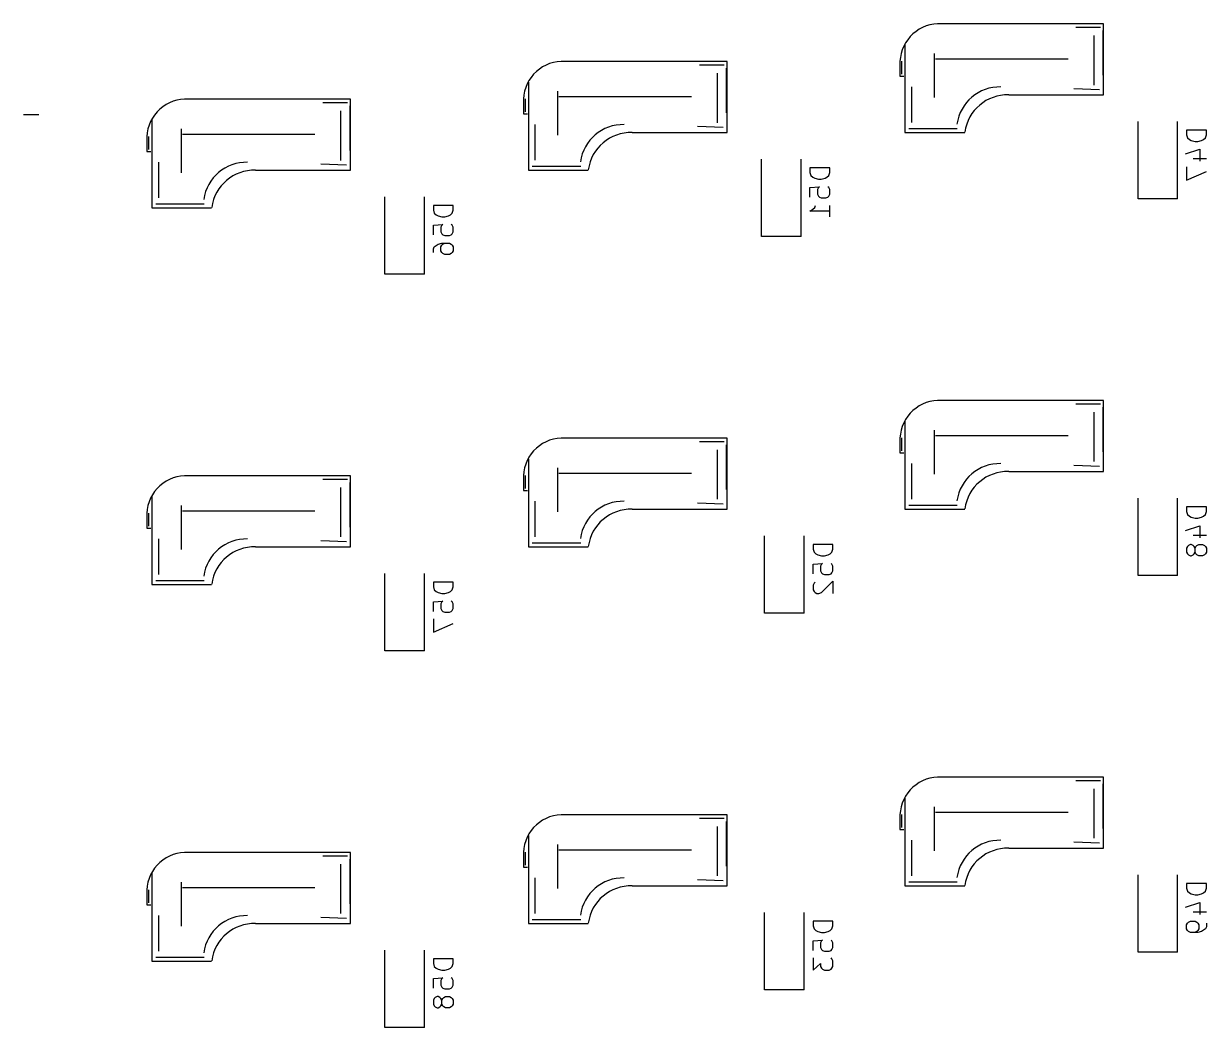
# Model space of a CAD drawing. Extents: x 83 to 346, y -162 to -57.
# Drawn here: x 91.5 to 151.4, y -107.7 to -57 of the extents above; entities that cross this region are included whole.
import ezdxf

# ---------------------------------------------------------------- set-up
doc = ezdxf.new("R2010")
doc.units = 0
doc.layers.add('BLACK', color=7, linetype='CONTINUOUS')

msp = doc.modelspace()

# ---------------------------------------------------------------- linework, layer by layer
at = {"layer": 'BLACK', "linetype": 'CONTINUOUS'}
for p, q in [((146.157, -56.9762), (137.957, -56.9762)), ((146.007, -57.1762), (144.757, -57.1762)), ((146.137, -59.5762), (146.137, -57.3262)), ((146.157, -60.5762), (146.157, -56.9762)), ((136.107, -58.0262), (136.107, -62.4762)), ((145.657, -57.5762), (145.657, -60.0762)), ((137.587, -58.4762), (137.587, -60.7162)), ((127.107, -58.8812), (118.907, -58.8812)), ((126.957, -59.0812), (125.707, -59.0812)), ((127.107, -62.4812), (127.107, -58.8812)), ((135.857, -58.8762), (135.857, -59.6262)), ((135.957, -59.5262), (135.957, -58.8762)), ((144.357, -58.7762), (137.657, -58.7762)), ((126.607, -59.4812), (126.607, -61.9812)), ((127.087, -61.4812), (127.087, -59.2312)), ((135.857, -59.6262), (136.057, -59.6262)), ((117.057, -59.9312), (117.057, -64.3812)), ((118.537, -60.3812), (118.537, -62.6212)), ((136.457, -61.9762), (136.457, -60.1762)), ((145.957, -60.3262), (144.657, -60.2762)), ((108.057, -60.7862), (99.8574, -60.7862)), ((107.907, -60.9862), (106.657, -60.9862)), ((108.057, -64.3862), (108.057, -60.7862)), ((116.807, -60.7812), (116.807, -61.5312)), ((116.907, -61.4312), (116.907, -60.7812)), ((125.307, -60.6812), (118.607, -60.6812)), ((141.357, -60.5762), (146.157, -60.5762)), ((92.2887, -61.5783), (91.5268, -61.5783)), ((107.557, -61.3862), (107.557, -63.8862)), ((108.037, -63.3862), (108.037, -61.1362)), ((116.807, -61.5312), (117.007, -61.5312)), ((98.0074, -61.8362), (98.0074, -66.2862)), ((117.407, -63.8812), (117.407, -62.0812)), ((126.907, -62.2312), (125.607, -62.1812)), ((147.901, -65.8262), (147.901, -61.9262)), ((149.901, -65.8262), (149.901, -61.9262)), ((97.7574, -62.6862), (97.7574, -63.4362)), ((97.8574, -63.3362), (97.8574, -62.6862)), ((99.4874, -62.2862), (99.4874, -64.5262)), ((106.257, -62.5862), (99.5574, -62.5862)), ((122.307, -62.4812), (127.107, -62.4812)), ((136.107, -62.4762), (139.137, -62.4762)), ((136.307, -62.2762), (138.757, -62.2762)), ((151.354, -62.3619), (150.354, -62.3619)), ((150.354, -62.3619), (150.354, -62.6)), ((150.354, -62.6), (150.401, -62.7429)), ((150.401, -62.7429), (150.496, -62.8381)), ((151.211, -62.8381), (151.306, -62.7429)), ((151.306, -62.7429), (151.354, -62.6)), ((151.354, -62.6), (151.354, -62.3619)), ((150.306, -63.5524), (151.02, -63.3143)), ((150.496, -62.8381), (150.592, -62.8857)), ((150.592, -62.8857), (150.782, -62.9333)), ((150.782, -62.9333), (150.925, -62.9333)), ((150.925, -62.9333), (151.115, -62.8857)), ((151.02, -63.3143), (151.02, -63.9333)), ((151.115, -62.8857), (151.211, -62.8381)), ((97.7574, -63.4362), (97.9574, -63.4362)), ((98.3574, -65.7862), (98.3574, -63.9862)), ((128.851, -67.7312), (128.851, -63.8312)), ((130.851, -67.7312), (130.851, -63.8312)), ((150.687, -63.7905), (151.354, -63.7905)), ((103.257, -64.3862), (108.057, -64.3862)), ((107.857, -64.1362), (106.557, -64.0862)), ((117.057, -64.3812), (120.087, -64.3812)), ((117.257, -64.1812), (119.707, -64.1812)), ((132.304, -64.2669), (131.304, -64.2669)), ((131.304, -64.2669), (131.304, -64.505)), ((131.304, -64.505), (131.351, -64.6479)), ((132.256, -64.6479), (132.304, -64.505)), ((132.304, -64.505), (132.304, -64.2669)), ((150.354, -64.2191), (150.354, -64.8857)), ((150.354, -64.8857), (151.354, -64.4572)), ((131.351, -64.6479), (131.446, -64.7431)), ((131.446, -64.7431), (131.542, -64.7907)), ((131.542, -64.7907), (131.732, -64.8383)), ((131.732, -64.8383), (131.875, -64.8383)), ((131.875, -64.8383), (132.065, -64.7907)), ((132.065, -64.7907), (132.161, -64.7431)), ((132.161, -64.7431), (132.256, -64.6479)), ((109.801, -69.6362), (109.801, -65.7362)), ((111.801, -69.6362), (111.801, -65.7362)), ((131.304, -65.2669), (131.78, -65.2193)), ((131.304, -65.7431), (131.304, -65.2669)), ((131.732, -65.2669), (131.684, -65.3622)), ((131.684, -65.3622), (131.684, -65.6003)), ((131.684, -65.6003), (131.732, -65.6955)), ((131.78, -65.2193), (131.732, -65.2669)), ((131.732, -65.6955), (131.78, -65.7431)), ((131.78, -65.7431), (131.875, -65.7907)), ((131.875, -65.7907), (132.113, -65.7907)), ((132.113, -65.7907), (132.208, -65.7431)), ((132.256, -65.2669), (132.208, -65.2193)), ((132.208, -65.7431), (132.256, -65.6955)), ((132.304, -65.3622), (132.256, -65.2669)), ((132.256, -65.6955), (132.304, -65.6003)), ((132.304, -65.6003), (132.304, -65.3622)), ((98.0074, -66.2862), (101.037, -66.2862)), ((98.2074, -66.0862), (100.657, -66.0862)), ((113.254, -66.1719), (112.254, -66.1719)), ((112.254, -66.1719), (112.254, -66.41)), ((113.254, -66.41), (113.254, -66.1719)), ((131.304, -66.4574), (131.446, -66.3622)), ((131.446, -66.3622), (131.542, -66.2669)), ((131.542, -66.2669), (131.589, -66.1717)), ((132.304, -66.7431), (132.304, -66.1717)), ((149.901, -65.8262), (147.901, -65.8262)), ((112.254, -66.41), (112.301, -66.5529)), ((112.301, -66.5529), (112.396, -66.6481)), ((112.396, -66.6481), (112.492, -66.6957)), ((112.492, -66.6957), (112.682, -66.7433)), ((112.682, -66.7433), (112.825, -66.7433)), ((112.825, -66.7433), (113.015, -66.6957)), ((113.015, -66.6957), (113.111, -66.6481)), ((113.111, -66.6481), (113.206, -66.5529)), ((113.206, -66.5529), (113.254, -66.41)), ((132.304, -66.4574), (131.304, -66.4574)), ((112.254, -67.1719), (112.73, -67.1243)), ((112.254, -67.6481), (112.254, -67.1719)), ((112.682, -67.1719), (112.634, -67.2672)), ((112.634, -67.2672), (112.634, -67.5053)), ((112.634, -67.5053), (112.682, -67.6005)), ((112.73, -67.1243), (112.682, -67.1719)), ((112.682, -67.6005), (112.73, -67.6481)), ((113.206, -67.1719), (113.158, -67.1243)), ((113.158, -67.6481), (113.206, -67.6005)), ((113.254, -67.2672), (113.206, -67.1719)), ((113.206, -67.6005), (113.254, -67.5053)), ((113.254, -67.5053), (113.254, -67.2672)), ((112.349, -68.2195), (112.492, -68.1243)), ((112.492, -68.1243), (112.682, -68.0767)), ((112.634, -68.2672), (112.682, -68.1719)), ((112.682, -68.0767), (113.063, -68.0767)), ((112.682, -68.1719), (112.73, -68.1243)), ((112.73, -67.6481), (112.825, -67.6957)), ((112.73, -68.1243), (112.825, -68.0767)), ((112.825, -67.6957), (113.063, -67.6957)), ((113.063, -67.6957), (113.158, -67.6481)), ((113.063, -68.0767), (113.158, -68.1243)), ((113.158, -68.1243), (113.206, -68.1719)), ((113.206, -68.1719), (113.254, -68.2672)), ((130.851, -67.7312), (128.851, -67.7312)), ((112.254, -68.3624), (112.301, -68.2672)), ((112.254, -68.5529), (112.254, -68.3624)), ((112.301, -68.2672), (112.349, -68.2195)), ((112.634, -68.4576), (112.634, -68.2672)), ((112.682, -68.5529), (112.634, -68.4576)), ((112.73, -68.6005), (112.682, -68.5529)), ((112.825, -68.6481), (112.73, -68.6005)), ((113.063, -68.6481), (112.825, -68.6481)), ((113.158, -68.6005), (113.063, -68.6481)), ((113.206, -68.5529), (113.158, -68.6005)), ((113.254, -68.4576), (113.206, -68.5529)), ((113.254, -68.2672), (113.254, -68.4576)), ((111.801, -69.6362), (109.801, -69.6362)), ((146.157, -76.0262), (137.957, -76.0262)), ((146.007, -76.2262), (144.757, -76.2262)), ((146.137, -78.6262), (146.137, -76.3762)), ((146.157, -79.6262), (146.157, -76.0262)), ((136.107, -77.0762), (136.107, -81.5262)), ((145.657, -76.6262), (145.657, -79.1262)), ((137.587, -77.5262), (137.587, -79.7662)), ((127.107, -77.9312), (118.907, -77.9312)), ((126.957, -78.1312), (125.707, -78.1312)), ((127.087, -80.5312), (127.087, -78.2812)), ((127.107, -81.5312), (127.107, -77.9312)), ((135.857, -77.9262), (135.857, -78.6762)), ((135.957, -78.5762), (135.957, -77.9262)), ((144.357, -77.8262), (137.657, -77.8262)), ((126.607, -78.5312), (126.607, -81.0312)), ((135.857, -78.6762), (136.057, -78.6762)), ((117.057, -78.9812), (117.057, -83.4312)), ((118.537, -79.4312), (118.537, -81.6712)), ((136.457, -81.0262), (136.457, -79.2262)), ((145.957, -79.3762), (144.657, -79.3262)), ((108.057, -79.8362), (99.8574, -79.8362)), ((107.907, -80.0362), (106.657, -80.0362)), ((108.057, -83.4362), (108.057, -79.8362)), ((116.807, -79.8312), (116.807, -80.5812)), ((116.907, -80.4812), (116.907, -79.8312)), ((125.307, -79.7312), (118.607, -79.7312)), ((141.357, -79.6262), (146.157, -79.6262)), ((107.557, -80.4362), (107.557, -82.9362)), ((108.037, -82.4362), (108.037, -80.1862)), ((116.807, -80.5812), (117.007, -80.5812)), ((98.0074, -80.8862), (98.0074, -85.3362)), ((99.4874, -81.3362), (99.4874, -83.5762)), ((117.407, -82.9312), (117.407, -81.1312)), ((126.907, -81.2812), (125.607, -81.2312)), ((136.307, -81.3262), (138.757, -81.3262)), ((147.901, -84.8762), (147.901, -80.9762)), ((149.901, -84.8762), (149.901, -80.9762)), ((97.7574, -81.7362), (97.7574, -82.4862)), ((97.8574, -82.3862), (97.8574, -81.7362)), ((106.257, -81.6362), (99.5574, -81.6362)), ((122.307, -81.5312), (127.107, -81.5312)), ((136.107, -81.5262), (139.137, -81.5262)), ((151.354, -81.4119), (150.354, -81.4119)), ((150.354, -81.4119), (150.354, -81.65)), ((150.354, -81.65), (150.401, -81.7929)), ((150.401, -81.7929), (150.496, -81.8881)), ((150.496, -81.8881), (150.592, -81.9357)), ((150.592, -81.9357), (150.782, -81.9833)), ((150.925, -81.9833), (151.115, -81.9357)), ((151.115, -81.9357), (151.211, -81.8881)), ((151.211, -81.8881), (151.306, -81.7929)), ((151.306, -81.7929), (151.354, -81.65)), ((151.354, -81.65), (151.354, -81.4119)), ((97.7574, -82.4862), (97.9574, -82.4862)), ((150.306, -82.6024), (151.02, -82.3643)), ((150.782, -81.9833), (150.925, -81.9833)), ((151.02, -82.3643), (151.02, -82.9833)), ((98.3574, -84.8362), (98.3574, -83.0362)), ((107.857, -83.1862), (106.557, -83.1362)), ((129.01, -86.7812), (129.01, -82.8812)), ((131.01, -86.7812), (131.01, -82.8812)), ((150.687, -82.8405), (151.354, -82.8405)), ((103.257, -83.4362), (108.057, -83.4362)), ((117.057, -83.4312), (120.087, -83.4312)), ((117.257, -83.2312), (119.707, -83.2312)), ((132.462, -83.3169), (131.462, -83.3169)), ((131.462, -83.3169), (131.462, -83.555)), ((131.462, -83.555), (131.51, -83.6979)), ((131.51, -83.6979), (131.605, -83.7931)), ((132.319, -83.7931), (132.415, -83.6979)), ((132.415, -83.6979), (132.462, -83.555)), ((132.462, -83.555), (132.462, -83.3169)), ((150.401, -83.4119), (150.354, -83.5072)), ((150.354, -83.5072), (150.354, -83.6976)), ((150.354, -83.6976), (150.401, -83.7929)), ((150.449, -83.3643), (150.401, -83.4119)), ((150.544, -83.3167), (150.449, -83.3643)), ((150.592, -83.3167), (150.544, -83.3167)), ((150.687, -83.3643), (150.592, -83.3167)), ((150.734, -83.4119), (150.687, -83.3643)), ((150.782, -83.5072), (150.734, -83.4119)), ((150.734, -83.7929), (150.782, -83.6976)), ((150.782, -83.5072), (150.83, -83.4119)), ((150.782, -83.6976), (150.782, -83.5072)), ((150.83, -83.7929), (150.782, -83.6976)), ((150.83, -83.4119), (150.877, -83.3643)), ((150.877, -83.3643), (150.973, -83.3167)), ((150.973, -83.3167), (151.163, -83.3167)), ((151.163, -83.3167), (151.258, -83.3643)), ((151.258, -83.3643), (151.306, -83.4119)), ((151.306, -83.4119), (151.354, -83.5072)), ((151.354, -83.6976), (151.306, -83.7929)), ((151.354, -83.5072), (151.354, -83.6976)), ((131.462, -84.3169), (131.938, -84.2693)), ((131.462, -84.7931), (131.462, -84.3169)), ((131.605, -83.7931), (131.7, -83.8407)), ((131.7, -83.8407), (131.891, -83.8883)), ((131.891, -84.3169), (131.843, -84.4122)), ((131.891, -83.8883), (132.034, -83.8883)), ((131.938, -84.2693), (131.891, -84.3169)), ((132.034, -83.8883), (132.224, -83.8407)), ((132.224, -83.8407), (132.319, -83.7931)), ((132.415, -84.3169), (132.367, -84.2693)), ((132.462, -84.4122), (132.415, -84.3169)), ((150.401, -83.7929), (150.449, -83.8405)), ((150.449, -83.8405), (150.544, -83.8881)), ((150.544, -83.8881), (150.592, -83.8881)), ((150.592, -83.8881), (150.687, -83.8405)), ((150.687, -83.8405), (150.734, -83.7929)), ((150.877, -83.8405), (150.83, -83.7929)), ((150.973, -83.8881), (150.877, -83.8405)), ((151.163, -83.8881), (150.973, -83.8881)), ((151.258, -83.8405), (151.163, -83.8881)), ((151.306, -83.7929), (151.258, -83.8405)), ((109.801, -88.6862), (109.801, -84.7862)), ((111.801, -88.6862), (111.801, -84.7862)), ((131.843, -84.4122), (131.843, -84.6503)), ((131.843, -84.6503), (131.891, -84.7455)), ((131.891, -84.7455), (131.938, -84.7931)), ((131.938, -84.7931), (132.034, -84.8407)), ((132.034, -84.8407), (132.272, -84.8407)), ((132.272, -84.8407), (132.367, -84.7931)), ((132.367, -84.7931), (132.415, -84.7455)), ((132.415, -84.7455), (132.462, -84.6503)), ((132.462, -84.6503), (132.462, -84.4122)), ((149.901, -84.8762), (147.901, -84.8762)), ((98.0074, -85.3362), (101.037, -85.3362)), ((98.2074, -85.1362), (100.657, -85.1362)), ((113.254, -85.2219), (112.254, -85.2219)), ((112.254, -85.2219), (112.254, -85.46)), ((112.254, -85.46), (112.301, -85.6029)), ((113.206, -85.6029), (113.254, -85.46)), ((113.254, -85.46), (113.254, -85.2219)), ((131.51, -85.2693), (131.462, -85.3645)), ((131.462, -85.3645), (131.462, -85.6026)), ((131.558, -85.2217), (131.51, -85.2693)), ((131.891, -85.7455), (132.462, -85.1741)), ((132.462, -85.1741), (132.462, -85.7931)), ((112.301, -85.6029), (112.396, -85.6981)), ((112.396, -85.6981), (112.492, -85.7457)), ((112.492, -85.7457), (112.682, -85.7933)), ((112.682, -85.7933), (112.825, -85.7933)), ((112.825, -85.7933), (113.015, -85.7457)), ((113.015, -85.7457), (113.111, -85.6981)), ((113.111, -85.6981), (113.206, -85.6029)), ((131.462, -85.6026), (131.51, -85.6979)), ((131.51, -85.6979), (131.558, -85.7455)), ((131.558, -85.7455), (131.653, -85.7931)), ((131.653, -85.7931), (131.748, -85.7931)), ((131.748, -85.7931), (131.891, -85.7455)), ((112.254, -86.2219), (112.73, -86.1743)), ((112.254, -86.6981), (112.254, -86.2219)), ((112.682, -86.2219), (112.634, -86.3172)), ((112.634, -86.3172), (112.634, -86.5552)), ((112.634, -86.5552), (112.682, -86.6505)), ((112.73, -86.1743), (112.682, -86.2219)), ((112.682, -86.6505), (112.73, -86.6981)), ((112.73, -86.6981), (112.825, -86.7457)), ((112.825, -86.7457), (113.063, -86.7457)), ((113.063, -86.7457), (113.158, -86.6981)), ((113.206, -86.2219), (113.158, -86.1743)), ((113.158, -86.6981), (113.206, -86.6505)), ((113.254, -86.3172), (113.206, -86.2219)), ((113.206, -86.6505), (113.254, -86.5552)), ((113.254, -86.5552), (113.254, -86.3172)), ((112.254, -87.0791), (112.254, -87.7457)), ((112.254, -87.7457), (113.254, -87.3172)), ((131.01, -86.7812), (129.01, -86.7812)), ((111.801, -88.6862), (109.801, -88.6862)), ((146.157, -95.0762), (137.957, -95.0762)), ((146.157, -98.6762), (146.157, -95.0762)), ((146.007, -95.2762), (144.757, -95.2762)), ((145.657, -95.6762), (145.657, -98.1762)), ((146.137, -97.6762), (146.137, -95.4262)), ((136.107, -96.1262), (136.107, -100.576)), ((137.587, -96.5762), (137.587, -98.8162)), ((144.357, -96.8762), (137.657, -96.8762)), ((127.107, -96.9812), (118.907, -96.9812)), ((126.957, -97.1812), (125.707, -97.1812)), ((127.087, -99.5812), (127.087, -97.3312)), ((127.107, -100.581), (127.107, -96.9812)), ((135.857, -96.9762), (135.857, -97.7262)), ((135.957, -97.6262), (135.957, -96.9762)), ((117.057, -98.0312), (117.057, -102.481)), ((126.607, -97.5812), (126.607, -100.081)), ((135.857, -97.7262), (136.057, -97.7262)), ((118.537, -98.4812), (118.537, -100.721)), ((136.457, -100.076), (136.457, -98.2762)), ((141.357, -98.6762), (146.157, -98.6762)), ((145.957, -98.4262), (144.657, -98.3762)), ((108.057, -98.8862), (99.8574, -98.8862)), ((107.907, -99.0862), (106.657, -99.0862)), ((108.037, -101.486), (108.037, -99.2362)), ((108.057, -102.486), (108.057, -98.8862)), ((116.807, -98.8812), (116.807, -99.6312)), ((116.907, -99.5312), (116.907, -98.8812)), ((125.307, -98.7812), (118.607, -98.7812)), ((107.557, -99.4862), (107.557, -101.986)), ((116.807, -99.6312), (117.007, -99.6312)), ((98.0074, -99.9362), (98.0074, -104.386)), ((99.4874, -100.386), (99.4874, -102.626)), ((117.407, -101.981), (117.407, -100.181)), ((126.907, -100.331), (125.607, -100.281)), ((136.307, -100.376), (138.757, -100.376)), ((147.901, -103.926), (147.901, -100.026)), ((149.901, -103.926), (149.901, -100.026)), ((151.354, -100.462), (150.354, -100.462)), ((150.354, -100.462), (150.354, -100.7)), ((151.354, -100.7), (151.354, -100.462)), ((97.7574, -100.786), (97.7574, -101.536)), ((97.8574, -101.436), (97.8574, -100.786)), ((106.257, -100.686), (99.5574, -100.686)), ((122.307, -100.581), (127.107, -100.581)), ((136.107, -100.576), (139.137, -100.576)), ((150.354, -100.7), (150.401, -100.843)), ((150.401, -100.843), (150.496, -100.938)), ((150.496, -100.938), (150.592, -100.986)), ((150.592, -100.986), (150.782, -101.033)), ((150.782, -101.033), (150.925, -101.033)), ((150.925, -101.033), (151.115, -100.986)), ((151.115, -100.986), (151.211, -100.938)), ((151.211, -100.938), (151.306, -100.843)), ((151.306, -100.843), (151.354, -100.7)), ((97.7574, -101.536), (97.9574, -101.536)), ((150.306, -101.652), (151.02, -101.414)), ((151.02, -101.414), (151.02, -102.033)), ((98.3574, -103.886), (98.3574, -102.086)), ((107.857, -102.236), (106.557, -102.186)), ((117.257, -102.281), (119.707, -102.281)), ((129.01, -105.831), (129.01, -101.931)), ((131.01, -105.831), (131.01, -101.931)), ((150.687, -101.89), (151.354, -101.89)), ((103.257, -102.486), (108.057, -102.486)), ((117.057, -102.481), (120.087, -102.481)), ((132.462, -102.367), (131.462, -102.367)), ((131.462, -102.367), (131.462, -102.605)), ((131.462, -102.605), (131.51, -102.748)), ((131.51, -102.748), (131.605, -102.843)), ((131.605, -102.843), (131.7, -102.891)), ((131.7, -102.891), (131.891, -102.938)), ((132.034, -102.938), (132.224, -102.891)), ((132.224, -102.891), (132.319, -102.843)), ((132.319, -102.843), (132.415, -102.748)), ((132.415, -102.748), (132.462, -102.605)), ((132.462, -102.605), (132.462, -102.367)), ((150.354, -102.557), (150.401, -102.462)), ((150.354, -102.748), (150.354, -102.557)), ((150.401, -102.843), (150.354, -102.748)), ((150.401, -102.462), (150.449, -102.414)), ((150.449, -102.89), (150.401, -102.843)), ((150.449, -102.414), (150.544, -102.367)), ((150.544, -102.938), (150.449, -102.89)), ((150.544, -102.367), (150.782, -102.367)), ((150.782, -102.367), (150.877, -102.414)), ((150.877, -102.89), (150.782, -102.938)), ((150.877, -102.414), (150.925, -102.462)), ((150.925, -102.843), (150.877, -102.89)), ((150.925, -102.462), (150.973, -102.557)), ((150.973, -102.748), (150.925, -102.843)), ((151.115, -102.89), (150.925, -102.938)), ((150.973, -102.557), (150.973, -102.748)), ((151.258, -102.795), (151.115, -102.89)), ((151.306, -102.748), (151.258, -102.795)), ((151.354, -102.652), (151.306, -102.748)), ((151.354, -102.462), (151.354, -102.652)), ((131.462, -103.367), (131.938, -103.319)), ((131.462, -103.843), (131.462, -103.367)), ((131.891, -103.367), (131.843, -103.462)), ((131.843, -103.462), (131.843, -103.7)), ((131.891, -102.938), (132.034, -102.938)), ((131.938, -103.319), (131.891, -103.367)), ((132.415, -103.367), (132.367, -103.319)), ((132.462, -103.462), (132.415, -103.367)), ((132.462, -103.7), (132.462, -103.462)), ((150.925, -102.938), (150.544, -102.938)), ((109.801, -107.736), (109.801, -103.836)), ((111.801, -107.736), (111.801, -103.836)), ((131.843, -103.7), (131.891, -103.795)), ((131.891, -103.795), (131.938, -103.843)), ((131.938, -103.843), (132.034, -103.891)), ((132.034, -103.891), (132.272, -103.891)), ((132.272, -103.891), (132.367, -103.843)), ((132.367, -103.843), (132.415, -103.795)), ((132.415, -103.795), (132.462, -103.7)), ((149.901, -103.926), (147.901, -103.926)), ((98.0074, -104.386), (101.037, -104.386)), ((98.2074, -104.186), (100.657, -104.186)), ((113.254, -104.272), (112.254, -104.272)), ((112.254, -104.272), (112.254, -104.51)), ((112.254, -104.51), (112.301, -104.653)), ((112.301, -104.653), (112.396, -104.748)), ((113.111, -104.748), (113.206, -104.653)), ((113.206, -104.653), (113.254, -104.51)), ((113.254, -104.51), (113.254, -104.272)), ((131.462, -104.224), (131.462, -104.843)), ((131.462, -104.843), (131.843, -104.51)), ((131.843, -104.51), (131.843, -104.653)), ((131.843, -104.653), (131.891, -104.748)), ((132.415, -104.272), (132.367, -104.224)), ((132.462, -104.367), (132.415, -104.272)), ((132.415, -104.748), (132.462, -104.653)), ((132.462, -104.653), (132.462, -104.367)), ((112.254, -105.272), (112.73, -105.224)), ((112.254, -105.748), (112.254, -105.272)), ((112.396, -104.748), (112.492, -104.796)), ((112.492, -104.796), (112.682, -104.843)), ((112.682, -105.272), (112.634, -105.367)), ((112.682, -104.843), (112.825, -104.843)), ((112.73, -105.224), (112.682, -105.272)), ((112.825, -104.843), (113.015, -104.796)), ((113.015, -104.796), (113.111, -104.748)), ((113.206, -105.272), (113.158, -105.224)), ((113.254, -105.367), (113.206, -105.272)), ((131.891, -104.748), (131.938, -104.795)), ((131.938, -104.795), (132.034, -104.843)), ((132.034, -104.843), (132.272, -104.843)), ((132.272, -104.843), (132.367, -104.795)), ((132.367, -104.795), (132.415, -104.748)), ((112.634, -105.367), (112.634, -105.605)), ((112.634, -105.605), (112.682, -105.7)), ((112.682, -105.7), (112.73, -105.748)), ((112.73, -105.748), (112.825, -105.796)), ((112.825, -105.796), (113.063, -105.796)), ((113.063, -105.796), (113.158, -105.748)), ((113.158, -105.748), (113.206, -105.7)), ((113.206, -105.7), (113.254, -105.605)), ((113.254, -105.605), (113.254, -105.367)), ((131.01, -105.831), (129.01, -105.831)), ((112.301, -106.272), (112.254, -106.367)), ((112.254, -106.367), (112.254, -106.558)), ((112.349, -106.224), (112.301, -106.272)), ((112.444, -106.177), (112.349, -106.224)), ((112.492, -106.177), (112.444, -106.177)), ((112.587, -106.224), (112.492, -106.177)), ((112.634, -106.272), (112.587, -106.224)), ((112.682, -106.367), (112.634, -106.272)), ((112.682, -106.367), (112.73, -106.272)), ((112.682, -106.558), (112.682, -106.367)), ((112.73, -106.272), (112.777, -106.224)), ((112.777, -106.224), (112.873, -106.177)), ((112.873, -106.177), (113.063, -106.177)), ((113.063, -106.177), (113.158, -106.224)), ((113.158, -106.224), (113.206, -106.272)), ((113.206, -106.272), (113.254, -106.367)), ((113.254, -106.367), (113.254, -106.558)), ((112.254, -106.558), (112.301, -106.653)), ((112.301, -106.653), (112.349, -106.7)), ((112.349, -106.7), (112.444, -106.748)), ((112.444, -106.748), (112.492, -106.748)), ((112.492, -106.748), (112.587, -106.7)), ((112.587, -106.7), (112.634, -106.653)), ((112.634, -106.653), (112.682, -106.558)), ((112.73, -106.653), (112.682, -106.558)), ((112.777, -106.7), (112.73, -106.653)), ((112.873, -106.748), (112.777, -106.7)), ((113.063, -106.748), (112.873, -106.748)), ((113.158, -106.7), (113.063, -106.748)), ((113.206, -106.653), (113.158, -106.7)), ((113.254, -106.558), (113.206, -106.653)), ((111.801, -107.736), (109.801, -107.736))]:
    msp.add_line(p, q, dxfattribs=at)
at = {"layer": 'BLACK'}
for centre, radius, start, end in [((137.857, -58.9762), 2.0025, 87.1376, 177.138), ((118.807, -60.8812), 2.0025, 87.1376, 177.138), ((140.892, -62.3462), 2.171, 88.2843, 172.284), ((99.7574, -62.7862), 2.0025, 87.1376, 177.138), ((141.292, -62.7462), 2.171, 88.2843, 172.284), ((121.842, -64.2512), 2.171, 88.2843, 172.284), ((122.242, -64.6512), 2.171, 88.2843, 172.284), ((102.792, -66.1562), 2.171, 88.2843, 172.284), ((103.192, -66.5562), 2.171, 88.2843, 172.284), ((137.857, -78.0262), 2.0025, 87.1376, 177.138), ((118.807, -79.9312), 2.0025, 87.1376, 177.138), ((140.892, -81.3962), 2.171, 88.2843, 172.284), ((99.7574, -81.8362), 2.0025, 87.1376, 177.138), ((141.292, -81.7962), 2.171, 88.2843, 172.284), ((121.842, -83.3012), 2.171, 88.2843, 172.284), ((122.242, -83.7012), 2.171, 88.2843, 172.284), ((102.792, -85.2062), 2.171, 88.2843, 172.284), ((103.192, -85.6062), 2.171, 88.2843, 172.284), ((137.857, -97.0762), 2.0025, 87.1376, 177.138), ((118.807, -98.9812), 2.0025, 87.1376, 177.138), ((140.892, -100.446), 2.171, 88.2843, 172.284), ((141.292, -100.846), 2.171, 88.2843, 172.284), ((99.7574, -100.886), 2.0025, 87.1376, 177.138), ((121.842, -102.351), 2.171, 88.2843, 172.284), ((122.242, -102.751), 2.171, 88.2843, 172.284), ((102.792, -104.256), 2.171, 88.2843, 172.284), ((103.192, -104.656), 2.171, 88.2843, 172.284)]:
    msp.add_arc(centre, radius, start, end, dxfattribs=at)

doc.saveas('drawing.dxf')
